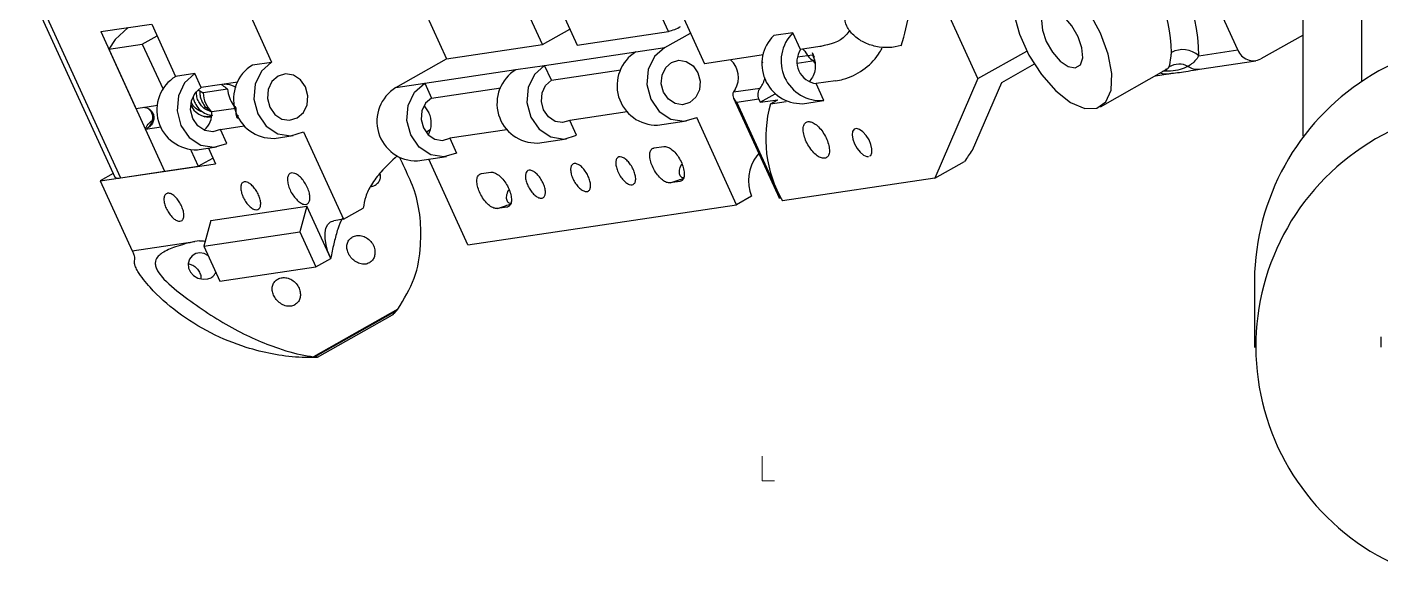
# Model space of a CAD drawing. Header units: millimetres. Extents: x -294 to 2792, y 5 to 1659.
# Drawn here: x 358.06 to 371.97, y 550.55 to 556.09 of the extents above; entities that cross this region are included whole.
import ezdxf

# ---------------------------------------------------------------- set-up
doc = ezdxf.new("R2010")
doc.units = ezdxf.units.MM
doc.header["$PDSIZE"] = -1
doc.layers.get('0').update_dxf_attribs({"lineweight": 18})

msp = doc.modelspace()

# ---------------------------------------------------------------- linework, layer by layer
at = {"color": 7, "linetype": 'Continuous', "lineweight": 25}
for p, q in [((371.173, 554.969), (371.173, 569.457)), ((371.773, 569.353), (371.773, 555.531)), ((363.357, 555.912), (362.618, 557.529)), ((361.631, 557.382), (362.37, 555.765)), ((370.504, 555.857), (369.905, 557.168)), ((364.65, 556.047), (364.171, 557.096)), ((367.832, 555.562), (367.34, 556.639)), ((358.058, 556.524), (358.961, 554.548)), ((358.116, 556.517), (359.018, 554.541)), ((360.326, 556.27), (360.572, 555.731)), ((363.548, 556.267), (363.713, 555.907)), ((364.773, 556.257), (365.021, 555.715)), ((358.816, 556.045), (359.338, 556.123)), ((358.816, 556.045), (359.472, 554.608)), ((359.339, 556.123), (359.585, 555.584)), ((363.357, 555.912), (363.638, 556.071)), ((363.713, 555.907), (364.65, 556.047)), ((358.898, 555.866), (359.243, 555.917)), ((359.243, 555.917), (359.394, 556.002)), ((359.243, 555.917), (359.456, 555.453)), ((362.37, 555.765), (363.357, 555.912)), ((364.612, 555.882), (364.877, 556.031)), ((365.93, 556.034), (365.732, 556.004)), ((366.008, 555.862), (365.93, 556.034)), ((371.173, 556.009), (370.739, 555.764)), ((358.898, 555.866), (359.177, 555.255)), ((361.849, 555.47), (362.37, 555.765)), ((363.378, 555.698), (364.316, 555.838)), ((364.316, 555.838), (364.612, 555.882)), ((365.629, 555.805), (365.021, 555.715)), ((365.978, 555.785), (366.081, 555.8)), ((366.206, 555.891), (366.008, 555.862)), ((366.081, 555.8), (366.131, 555.807)), ((366.127, 555.832), (366.148, 555.784)), ((366.135, 555.813), (366.128, 555.809)), ((366.131, 555.804), (366.137, 555.808)), ((366.216, 555.893), (366.206, 555.891)), ((367.832, 555.562), (368.334, 555.845)), ((370.101, 555.797), (370.504, 555.857)), ((360.375, 555.702), (360.572, 555.731)), ((362.145, 555.514), (363.082, 555.654)), ((363.082, 555.654), (363.378, 555.698)), ((363.448, 555.545), (363.378, 555.698)), ((363.448, 555.545), (364.161, 555.651)), ((365.62, 555.725), (365.617, 555.731)), ((365.62, 555.726), (365.617, 555.731)), ((365.617, 555.731), (365.62, 555.731)), ((365.975, 555.721), (366.152, 555.747)), ((366.142, 555.746), (366.153, 555.721)), ((368.411, 555.71), (368.075, 555.52)), ((368.411, 555.71), (368.411, 555.71)), ((369.091, 555.272), (369.767, 555.654)), ((370.108, 555.659), (370.687, 555.746)), ((359.783, 555.614), (359.585, 555.584)), ((359.848, 555.47), (359.783, 555.614)), ((360.224, 555.526), (359.848, 555.47)), ((361.849, 555.47), (362.145, 555.514)), ((362.145, 555.514), (362.214, 555.362)), ((366.366, 555.539), (366.169, 555.51)), ((366.248, 555.338), (366.169, 555.51)), ((367.832, 555.562), (367.388, 554.536)), ((368.075, 555.52), (367.773, 554.824)), ((369.657, 555.592), (369.785, 555.611)), ((359.817, 555.448), (359.869, 555.416)), ((360.117, 555.453), (359.869, 555.416)), ((362.214, 555.362), (362.927, 555.468)), ((365.318, 555.361), (365.788, 554.334)), ((365.319, 555.425), (365.593, 555.465)), ((365.335, 555.449), (365.319, 555.425)), ((365.579, 555.35), (365.352, 555.316)), ((365.579, 555.35), (365.594, 555.318)), ((365.594, 555.318), (365.746, 555.404)), ((365.594, 555.318), (365.776, 555.345)), ((365.7, 555.302), (365.776, 555.345)), ((359.177, 555.255), (359.404, 555.289)), ((360.203, 555.256), (359.958, 555.22)), ((364.225, 555.22), (363.637, 555.132)), ((365.352, 555.316), (365.802, 554.332)), ((365.7, 555.302), (365.861, 555.326)), ((366.027, 555.304), (366.224, 555.333)), ((359.88, 555.17), (359.895, 555.175)), ((360.045, 555.039), (360.291, 555.075)), ((360.233, 555.157), (360.223, 555.168)), ((363.707, 554.979), (363.637, 555.132)), ((364.539, 555.083), (364.835, 555.127)), ((365.351, 554.265), (364.941, 555.163)), ((359.437, 555.064), (359.275, 555.039)), ((359.275, 555.039), (359.472, 554.608)), ((360.111, 554.895), (360.045, 555.039)), ((360.598, 554.947), (360.795, 554.976)), ((360.901, 555.013), (361.311, 554.115)), ((362.203, 555.035), (362.165, 555.01)), ((362.991, 555.036), (362.403, 554.948)), ((362.403, 554.948), (362.473, 554.796)), ((363.305, 554.899), (363.602, 554.943)), ((359.741, 554.827), (359.818, 554.66)), ((359.808, 554.829), (360.006, 554.859)), ((359.922, 554.846), (359.996, 554.686)), ((364.504, 554.849), (364.603, 554.863)), ((365.578, 554.793), (365.558, 554.768)), ((358.811, 554.51), (359.996, 554.686)), ((359.472, 554.608), (359.818, 554.66)), ((359.818, 554.66), (359.969, 554.745)), ((362.072, 554.715), (362.368, 554.759)), ((362.587, 553.853), (362.186, 554.732)), ((367.388, 554.536), (367.694, 554.709)), ((358.944, 554.585), (358.811, 554.51)), ((358.811, 554.51), (359.139, 553.791)), ((359.018, 554.541), (359.472, 554.608)), ((362.728, 554.584), (362.826, 554.599)), ((367.388, 554.536), (365.822, 554.303)), ((364.767, 554.504), (364.669, 554.489)), ((359.946, 554.103), (360.933, 554.25)), ((360.933, 554.25), (360.861, 553.984)), ((361.179, 553.711), (360.933, 554.25)), ((362.587, 553.853), (365.351, 554.265)), ((362.99, 554.24), (362.892, 554.225)), ((365.504, 554.351), (365.351, 554.265)), ((365.809, 554.333), (365.802, 554.332)), ((359.946, 554.103), (359.874, 553.837)), ((361.311, 554.115), (361.212, 554.1)), ((361.311, 554.115), (361.512, 554.228)), ((359.874, 553.837), (360.861, 553.984)), ((360.861, 553.984), (361.026, 553.625)), ((359.139, 553.791), (359.781, 553.887)), ((359.83, 553.894), (359.781, 553.887)), ((359.874, 553.837), (360.038, 553.478)), ((361.026, 553.625), (361.179, 553.711)), ((360.038, 553.478), (361.026, 553.625)), ((370.673, 553.491), (370.673, 552.797)), ((361.868, 553.19), (361.002, 552.701)), ((361.855, 553.174), (361.016, 552.7)), ((361.042, 552.696), (361.815, 553.133)), ((361.855, 553.174), (361.868, 553.19)), ((371.973, 552.905), (371.973, 552.8)), ((361.002, 552.701), (361.016, 552.7))]:
    msp.add_line(p, q, dxfattribs=at)
at = {"color": 7, "linetype": 'Continuous'}
for q in [(365.614, 551.677), (365.742, 551.424)]:
    msp.add_line((365.614, 551.424), q, dxfattribs=at)
at = {"color": 7, "linetype": 'Continuous', "lineweight": 25}
for points in [[(369.092, 556.028), (368.978, 556.237), (368.838, 556.422), (368.687, 556.567), (368.536, 556.659), (368.399, 556.69), (368.289, 556.656), (368.215, 556.562), (368.184, 556.415), (368.199, 556.228), (368.258, 556.018), (368.356, 555.804), (368.484, 555.604), (368.631, 555.437), (368.784, 555.317), (368.929, 555.255), (369.054, 555.257), (369.147, 555.322), (369.2, 555.444), (369.208, 555.613), (369.171, 555.813), (369.092, 556.028)], [(368.86, 555.993), (368.796, 556.105), (368.716, 556.196), (368.634, 556.252), (368.562, 556.265), (368.51, 556.234), (368.486, 556.161), (368.495, 556.06), (368.534, 555.945), (368.598, 555.833), (368.678, 555.742), (368.76, 555.686), (368.832, 555.673), (368.884, 555.704), (368.908, 555.776), (368.899, 555.878), (368.86, 555.993)], [(359.096, 556.087), (358.963, 555.965), (358.898, 555.866)], [(364.612, 555.882), (364.507, 555.788), (364.443, 555.654), (364.43, 555.5), (364.47, 555.349), (364.556, 555.225), (364.676, 555.146), (364.811, 555.124), (364.941, 555.163)], [(366.03, 555.865), (366.052, 555.843), (366.081, 555.8)], [(360.572, 555.731), (360.467, 555.638), (360.403, 555.504), (360.39, 555.349), (360.43, 555.199), (360.516, 555.074), (360.636, 554.995), (360.771, 554.974), (360.901, 555.013)], [(363.378, 555.698), (363.274, 555.604), (363.21, 555.47), (363.196, 555.316), (363.236, 555.165), (363.322, 555.041), (363.442, 554.962), (363.577, 554.94), (363.707, 554.979)], [(364.6, 555.423), (364.577, 555.509), (364.585, 555.598), (364.622, 555.675), (364.682, 555.729), (364.757, 555.751), (364.834, 555.739), (364.903, 555.693), (364.953, 555.622), (364.976, 555.535), (364.968, 555.447), (364.931, 555.37), (364.871, 555.316), (364.796, 555.293), (364.718, 555.306), (364.65, 555.351), (364.6, 555.423)], [(359.783, 555.614), (359.678, 555.52), (359.614, 555.386), (359.601, 555.232), (359.64, 555.081), (359.726, 554.957), (359.846, 554.878), (359.981, 554.856), (360.111, 554.895)], [(360.92, 555.476), (360.869, 555.551), (360.797, 555.598), (360.716, 555.611), (360.638, 555.588), (360.575, 555.531), (360.537, 555.451), (360.529, 555.358), (360.552, 555.268), (360.604, 555.193), (360.676, 555.146), (360.757, 555.133), (360.835, 555.157), (360.898, 555.213), (360.936, 555.293), (360.944, 555.386), (360.92, 555.476)], [(362.473, 554.796), (362.343, 554.757), (362.208, 554.778), (362.088, 554.857), (362.002, 554.982), (361.963, 555.132), (361.976, 555.286), (362.04, 555.421), (362.145, 555.514)], [(363.637, 555.132), (363.562, 555.11), (363.485, 555.122), (363.416, 555.167), (363.366, 555.239), (363.344, 555.326), (363.351, 555.414), (363.388, 555.491), (363.448, 555.545)], [(360.045, 555.039), (359.967, 555.016), (359.886, 555.029), (359.814, 555.076), (359.763, 555.151), (359.739, 555.241), (359.747, 555.333), (359.785, 555.414), (359.848, 555.47)], [(362.214, 555.362), (362.154, 555.308), (362.117, 555.231), (362.11, 555.142), (362.132, 555.055), (362.182, 554.984), (362.251, 554.938), (362.328, 554.926), (362.403, 554.948)], [(362.138, 555.283), (362.139, 555.282), (362.189, 555.211)], [(366.718, 554.767), (366.729, 554.772), (366.741, 554.799), (366.742, 554.838), (366.732, 554.884), (366.712, 554.933), (366.683, 554.978), (366.65, 555.015), (366.615, 555.039), (366.584, 555.048), (366.559, 555.041), (366.543, 555.019), (366.538, 554.983), (366.545, 554.939), (366.562, 554.891), (366.589, 554.844), (366.621, 554.804), (366.656, 554.775), (366.688, 554.761), (366.706, 554.76)], [(365.802, 554.332), (365.794, 554.331), (365.789, 554.332), (365.788, 554.334)], [(361.179, 553.711), (361.151, 553.782), (361.131, 553.851), (361.121, 553.916), (361.121, 553.974), (361.13, 554.023), (361.149, 554.061), (361.177, 554.087), (361.212, 554.1)], [(359.83, 553.894), (359.872, 553.893), (359.888, 553.889)], [(359.917, 553.743), (359.88, 553.761), (359.835, 553.77), (359.792, 553.763), (359.754, 553.74), (359.727, 553.704), (359.713, 553.659), (359.717, 553.613), (359.737, 553.571), (359.77, 553.535), (359.815, 553.509), (359.867, 553.497), (359.917, 553.501), (359.95, 553.514)]]:
    msp.add_lwpolyline(points, dxfattribs=at)
for centre, radius, start, end in [((368.357, 555.793), 1.744, 0.1389, 48.9661), ((368.425, 555.828), 1.395, 0.1389, 48.9661), ((365.263, 556.489), 1.875, 341.7101, 3.6571), ((364.542, 556.498), 0.463, 283.4786, 300.3341), ((366.021, 555.714), 0.41, 134.8049, 270.8201), ((366.215, 555.743), 0.407, 134.506, 274.5989), ((373.17, 553.461), 2.497, 66.3205, 179.2999), ((364.529, 555.49), 0.407, 121.4319, 271.4869), ((366.2, 555.737), 0.229, 146.8455, 262.2594), ((366.163, 555.839), 0.0906, 205.7378, 261.8066), ((369.935, 555.61), 0.25, 48.5149, 117.5027), ((370.663, 555.916), 0.17, 200.2706, 296.6308), ((360.587, 555.354), 0.407, 121.4319, 271.4869), ((363.295, 555.306), 0.407, 121.4319, 271.4869), ((365.126, 555.574), 0.244, 329.1322, 47.8039), ((369.9, 555.511), 0.2, 62.1565, 120.5926), ((370.086, 555.818), 0.16, 234.4675, 277.9116), ((359.798, 555.237), 0.407, 121.4319, 271.4869), ((365.424, 555.608), 0.221, 319.7825, 351.0776), ((369.762, 555.765), 0.155, 248.7044, 278.0405), ((360.154, 555.428), 0.286, 182.4431, 226.6619), ((362.061, 555.122), 0.407, 121.4319, 271.4869), ((365.678, 555.397), 0.109, 141.0276, 205.3581), ((359.93, 555.37), 0.204, 201.285, 275.7386), ((359.721, 555.209), 0.238, 311.7867, 2.7457), ((361.957, 555.103), 0.256, 332.0779, 24.9313), ((366.946, 554.948), 1.296, 164.1557, 209.838), ((373.155, 552.805), 2.468, 65.6455, 246.0958), ((360.244, 555.155), 0.0351, 121.6801, 153.2257), ((365.911, 554.511), 0.437, 143.9645, 201.4236), ((358.996, 554.594), 0.0582, 233.272, 292.4914)]:
    msp.add_arc(centre, radius, start, end, dxfattribs=at)
for centre, major_axis, ratio, start_param, end_param in [((365.429, 555.36), (0.112, -0.061), 0.628592, 3.084629, 4.337602), ((367.915, 554.721), (0.326, 0.433), 0.323988, 1.575614, 1.834917)]:
    msp.add_ellipse(centre, major_axis=major_axis, ratio=ratio, start_param=start_param, end_param=end_param, dxfattribs=at)
for points, knots in [([(367.044, 555.901), (367.001, 555.892), (366.917, 555.874), (366.78, 555.888), (366.653, 555.932), (366.548, 556.005), (366.476, 556.099), (366.454, 556.203), (366.463, 556.275), (366.485, 556.305), (366.485, 556.305)], [0, 0, 0, 0, 0.1187178, 0.2374008, 0.3579665, 0.4817866, 0.608544, 0.7365036, 0.8626428, 0.8637756, 0.8637756, 0.8637756, 0.8637756]), ([(366.515, 556.06), (366.501, 556.041), (366.429, 555.939), (366.311, 555.914), (366.216, 555.893)], [0, 0, 0, 0, 0.0705937, 0.3665007, 0.3665007, 0.3665007, 0.3665007]), ([(366.131, 555.807), (366.14, 555.785), (366.153, 555.755), (366.161, 555.699), (366.158, 555.643), (366.135, 555.576), (366.107, 555.544), (366.093, 555.53)], [0, 0, 0, 0, 0.0726797, 0.0937412, 0.1664209, 0.2391005, 0.3027564, 0.3027564, 0.3027564, 0.3027564]), ([(366.366, 555.539), (366.394, 555.544), (366.497, 555.563), (366.654, 555.643), (366.782, 555.761), (366.834, 555.854), (366.846, 555.874)], [0, 0, 0, 0, 0.0826926, 0.3151483, 0.5475696, 0.6129433, 0.6129433, 0.6129433, 0.6129433]), ([(369.798, 555.683), (369.804, 555.711), (369.811, 555.745), (369.819, 555.818), (369.82, 555.831)], [0, 0, 0, 0, 0.1222213, 0.1500956, 0.1500956, 0.1500956, 0.1500956]), ([(370.101, 555.797), (370.095, 555.788), (370.061, 555.735), (370.024, 555.709), (369.993, 555.688)], [0, 0, 0, 0, 0.0272247, 0.1565181, 0.1565181, 0.1565181, 0.1565181]), ([(369.993, 555.688), (369.938, 555.665), (369.864, 555.634), (369.76, 555.638), (369.733, 555.639)], [0, 0, 0, 0, 0.2001734, 0.2705637, 0.2705637, 0.2705637, 0.2705637]), ([(369.764, 555.659), (369.77, 555.66), (369.789, 555.665), (369.794, 555.676), (369.798, 555.683)], [0, 0, 0, 0, 0.0143284, 0.04568138, 0.04568138, 0.04568138, 0.04568138]), ([(369.766, 555.653), (369.771, 555.656), (369.775, 555.658), (369.772, 555.658), (369.772, 555.658)], [0, 0, 0, 0, 0.01301547, 0.01328709, 0.01328709, 0.01328709, 0.01328709]), ([(369.784, 555.61), (369.797, 555.612), (369.856, 555.622), (369.961, 555.631), (370.073, 555.655), (370.101, 555.658), (370.106, 555.659)], [0, 0, 0, 0, 0.0470656, 0.2132167, 0.3077162, 0.3258656, 0.3258656, 0.3258656, 0.3258656]), ([(360.117, 555.453), (360.111, 555.458), (360.097, 555.471), (360.077, 555.485), (360.064, 555.495), (360.064, 555.497), (360.064, 555.498)], [0, 0, 0, 0, 0.01650116, 0.0425916, 0.06354056, 0.07122206, 0.07122206, 0.07122206, 0.07122206]), ([(360.086, 555.506), (360.087, 555.506), (360.094, 555.507), (360.113, 555.506), (360.143, 555.501), (360.176, 555.491), (360.196, 555.477), (360.205, 555.47)], [0, 0, 0, 0, 0.0059732, 0.0317945, 0.0586385, 0.0949662, 0.1283206, 0.1283206, 0.1283206, 0.1283206]), ([(359.765, 555.372), (359.766, 555.365), (359.769, 555.344), (359.787, 555.302), (359.819, 555.253), (359.87, 555.212), (359.915, 555.188), (359.945, 555.187), (359.953, 555.187)], [0, 0, 0, 0, 0.0192526, 0.0645808, 0.1340788, 0.1913858, 0.2611144, 0.2863452, 0.2863452, 0.2863452, 0.2863452]), ([(359.936, 555.231), (359.925, 555.234), (359.894, 555.241), (359.854, 555.275), (359.821, 555.323), (359.8, 555.375), (359.801, 555.412), (359.801, 555.43)], [0, 0, 0, 0, 0.0356303, 0.103081, 0.155711, 0.2087164, 0.2653549, 0.2653549, 0.2653549, 0.2653549]), ([(359.835, 555.437), (359.834, 555.428), (359.832, 555.404), (359.841, 555.364), (359.86, 555.312), (359.894, 555.265), (359.928, 555.233), (359.948, 555.224), (359.951, 555.223)], [0, 0, 0, 0, 0.0265401, 0.0748708, 0.1205413, 0.1905644, 0.2483043, 0.2589043, 0.2589043, 0.2589043, 0.2589043]), ([(360.117, 555.453), (360.123, 555.424), (360.135, 555.367), (360.17, 555.299), (360.197, 555.268), (360.207, 555.257)], [0, 0, 0, 0, 0.0861779, 0.1706598, 0.2195465, 0.2195465, 0.2195465, 0.2195465]), ([(359.256, 555.267), (359.265, 555.266), (359.286, 555.264), (359.318, 555.248), (359.346, 555.22), (359.356, 555.196), (359.362, 555.171), (359.362, 555.143), (359.348, 555.102), (359.318, 555.065), (359.291, 555.047), (359.276, 555.04), (359.275, 555.039)], [0, 0, 0, 0, 0.0257104, 0.0660954, 0.1050453, 0.1436416, 0.1452386, 0.1830933, 0.2285609, 0.2765111, 0.3242007, 0.326214, 0.326214, 0.326214, 0.326214]), ([(359.275, 555.039), (359.276, 555.04), (359.29, 555.047), (359.314, 555.066), (359.34, 555.104), (359.353, 555.147), (359.35, 555.189), (359.334, 555.224), (359.309, 555.251), (359.288, 555.26), (359.278, 555.264)], [0, 0, 0, 0, 0.0019695, 0.0487058, 0.0958117, 0.1404734, 0.1791069, 0.2168672, 0.2550223, 0.2892085, 0.2892085, 0.2892085, 0.2892085]), ([(359.862, 555.22), (359.851, 555.223), (359.82, 555.23), (359.781, 555.265), (359.754, 555.298), (359.747, 555.316), (359.747, 555.318)], [0, 0, 0, 0, 0.0353917, 0.1023909, 0.1546686, 0.1593395, 0.1593395, 0.1593395, 0.1593395]), ([(359.893, 555.271), (359.892, 555.269), (359.889, 555.263), (359.885, 555.259), (359.883, 555.257)], [0, 0, 0, 0, 0.00777565, 0.01742639, 0.01742639, 0.01742639, 0.01742639]), ([(360.213, 555.171), (360.211, 555.179), (360.208, 555.196), (360.208, 555.229), (360.207, 555.25), (360.207, 555.257)], [0, 0, 0, 0, 0.03053065, 0.06819244, 0.08666969, 0.08666969, 0.08666969, 0.08666969]), ([(359.275, 555.039), (359.28, 555.056), (359.289, 555.084), (359.342, 555.13), (359.364, 555.15)], [0, 0, 0, 0, 0.0825872, 0.1467613, 0.1467613, 0.1467613, 0.1467613]), ([(359.867, 555.177), (359.888, 555.173), (359.924, 555.167), (359.956, 555.181), (359.969, 555.186)], [0, 0, 0, 0, 0.0642921, 0.1068398, 0.1068398, 0.1068398, 0.1068398]), ([(360.238, 555.157), (360.237, 555.156), (360.231, 555.153), (360.222, 555.155), (360.215, 555.162), (360.213, 555.169), (360.213, 555.171)], [0, 0, 0, 0, 0.00301689, 0.01755676, 0.03131493, 0.03676244, 0.03676244, 0.03676244, 0.03676244]), ([(360.219, 555.158), (360.22, 555.159), (360.221, 555.164), (360.224, 555.174), (360.23, 555.18), (360.231, 555.181)], [0, 0, 0, 0, 0.00556804, 0.0232399, 0.02738212, 0.02738212, 0.02738212, 0.02738212]), ([(366.256, 554.742), (366.267, 554.746), (366.288, 554.753), (366.305, 554.79), (366.306, 554.842), (366.292, 554.904), (366.265, 554.968), (366.227, 555.029), (366.182, 555.078), (366.136, 555.111), (366.094, 555.123), (366.06, 555.114), (366.039, 555.084), (366.033, 555.037), (366.042, 554.977), (366.065, 554.913), (366.101, 554.85), (366.144, 554.797), (366.19, 554.758), (366.229, 554.741), (366.249, 554.742), (366.256, 554.742)], [0, 0, 0, 0, 0.054585, 0.10917, 0.163755, 0.21834, 0.272925, 0.32751, 0.382094, 0.436679, 0.491264, 0.545849, 0.600434, 0.655019, 0.709604, 0.764189, 0.818774, 0.873359, 0.927944, 0.982529, 1.016692, 1.016692, 1.016692, 1.016692]), ([(364.669, 554.489), (364.657, 554.49), (364.633, 554.49), (364.589, 554.517), (364.546, 554.559), (364.507, 554.614), (364.477, 554.675), (364.459, 554.736), (364.456, 554.789), (364.468, 554.828), (364.487, 554.845), (364.501, 554.848), (364.504, 554.849)], [0, 0, 0, 0, 0.0518914, 0.1037827, 0.1556741, 0.2075654, 0.2594568, 0.3113482, 0.3632395, 0.4151309, 0.4670223, 0.4832838, 0.4832838, 0.4832838, 0.4832838]), ([(364.603, 554.863), (364.615, 554.863), (364.639, 554.862), (364.683, 554.836), (364.726, 554.794), (364.765, 554.739), (364.795, 554.677), (364.812, 554.617), (364.815, 554.564), (364.804, 554.525), (364.785, 554.508), (364.771, 554.505), (364.767, 554.504)], [0, 0, 0, 0, 0.0518914, 0.1037827, 0.1556741, 0.2075654, 0.2594568, 0.3113482, 0.3632395, 0.4151309, 0.4670222, 0.4832838, 0.4832838, 0.4832838, 0.4832838]), ([(361.862, 554.767), (361.804, 554.714), (361.708, 554.624), (361.6, 554.481), (361.535, 554.355), (361.52, 554.269), (361.512, 554.228)], [0, 0, 0, 0, 0.2444595, 0.409537, 0.5434214, 0.6597802, 0.6597802, 0.6597802, 0.6597802]), ([(361.868, 553.19), (361.932, 553.295), (362.061, 553.503), (362.107, 553.826), (362.107, 554.131), (362.051, 554.403), (361.963, 554.593), (361.906, 554.71), (361.888, 554.749)], [0, 0, 0, 0, 0.346097, 0.693065, 0.976721, 1.268903, 1.528981, 1.659531, 1.659531, 1.659531, 1.659531]), ([(363.826, 554.556), (363.833, 554.54), (363.846, 554.507), (363.852, 554.462), (363.847, 554.426), (363.83, 554.404), (363.805, 554.397), (363.772, 554.407), (363.737, 554.433), (363.703, 554.471), (363.679, 554.509), (363.66, 554.549), (363.647, 554.59), (363.643, 554.634), (363.65, 554.667), (363.669, 554.687), (363.696, 554.69), (363.729, 554.678), (363.764, 554.65), (363.797, 554.61), (363.817, 554.576), (363.825, 554.558), (363.826, 554.556)], [0, 0, 0, 0, 0.0416192, 0.0832385, 0.1248577, 0.1664769, 0.2080962, 0.2497154, 0.2913346, 0.3329539, 0.3745731, 0.3951585, 0.4367777, 0.4783969, 0.5200162, 0.5616354, 0.6032546, 0.6448739, 0.6864931, 0.7281123, 0.7697316, 0.775219, 0.775219, 0.775219, 0.775219]), ([(364.132, 554.601), (364.129, 554.609), (364.119, 554.634), (364.109, 554.673), (364.108, 554.714), (364.119, 554.744), (364.14, 554.759), (364.17, 554.757), (364.204, 554.739), (364.239, 554.707), (364.265, 554.672), (364.287, 554.633), (364.305, 554.592), (364.315, 554.545), (364.314, 554.506), (364.301, 554.479), (364.278, 554.467), (364.247, 554.471), (364.213, 554.492), (364.178, 554.526), (364.15, 554.565), (364.137, 554.591), (364.132, 554.601)], [0, 0, 0, 0, 0.0205803, 0.0621893, 0.1037984, 0.1454074, 0.1870164, 0.2286255, 0.2702345, 0.3118435, 0.3534525, 0.3740329, 0.4156419, 0.4572509, 0.4988599, 0.540469, 0.582078, 0.623687, 0.6652961, 0.7069051, 0.7485141, 0.7751521, 0.7751521, 0.7751521, 0.7751521]), ([(364.816, 554.541), (364.816, 554.541), (364.806, 554.539), (364.787, 554.543), (364.764, 554.57), (364.762, 554.619), (364.773, 554.662), (364.789, 554.681), (364.79, 554.683)], [0, 0, 0, 0, 0.0000079, 0.0388978, 0.0800293, 0.1274989, 0.1797236, 0.1844804, 0.1844804, 0.1844804, 0.1844804]), ([(360.777, 554.591), (360.788, 554.591), (360.809, 554.591), (360.849, 554.567), (360.887, 554.529), (360.922, 554.479), (360.949, 554.424), (360.965, 554.37), (360.968, 554.322), (360.957, 554.287), (360.935, 554.267), (360.903, 554.266), (360.865, 554.284), (360.826, 554.318), (360.789, 554.364), (360.759, 554.418), (360.74, 554.473), (360.733, 554.524), (360.739, 554.563), (360.756, 554.586), (360.771, 554.59), (360.777, 554.591)], [0, 0, 0, 0, 0.0467735, 0.093547, 0.1403205, 0.187094, 0.2338675, 0.280641, 0.3274145, 0.374188, 0.4209615, 0.467735, 0.5145085, 0.5612821, 0.6080556, 0.6548291, 0.7016026, 0.7483761, 0.7951496, 0.8419231, 0.8711979, 0.8711979, 0.8711979, 0.8711979]), ([(361.637, 554.467), (361.648, 554.475), (361.672, 554.492), (361.689, 554.529), (361.694, 554.562), (361.687, 554.582), (361.686, 554.588)], [0, 0, 0, 0, 0.0420491, 0.0840639, 0.1270389, 0.1444295, 0.1444295, 0.1444295, 0.1444295]), ([(362.892, 554.225), (362.88, 554.225), (362.856, 554.226), (362.812, 554.252), (362.769, 554.295), (362.73, 554.35), (362.7, 554.411), (362.683, 554.471), (362.679, 554.524), (362.691, 554.563), (362.71, 554.58), (362.724, 554.583), (362.728, 554.584)], [0, 0, 0, 0, 0.0518914, 0.1037827, 0.1556741, 0.2075654, 0.2594568, 0.3113482, 0.3632395, 0.4151309, 0.4670223, 0.4832838, 0.4832838, 0.4832838, 0.4832838]), ([(362.826, 554.599), (362.838, 554.599), (362.862, 554.598), (362.906, 554.571), (362.949, 554.529), (362.988, 554.474), (363.018, 554.413), (363.035, 554.352), (363.039, 554.3), (363.027, 554.26), (363.008, 554.243), (362.994, 554.24), (362.99, 554.24)], [0, 0, 0, 0, 0.0518914, 0.1037827, 0.1556741, 0.2075654, 0.2594568, 0.3113482, 0.3632395, 0.4151309, 0.4670222, 0.4832838, 0.4832838, 0.4832838, 0.4832838]), ([(363.362, 554.487), (363.369, 554.471), (363.382, 554.438), (363.388, 554.393), (363.383, 554.357), (363.366, 554.335), (363.341, 554.328), (363.308, 554.338), (363.273, 554.364), (363.239, 554.401), (363.215, 554.44), (363.196, 554.48), (363.183, 554.521), (363.179, 554.564), (363.186, 554.598), (363.205, 554.618), (363.232, 554.621), (363.265, 554.608), (363.3, 554.581), (363.333, 554.541), (363.353, 554.507), (363.361, 554.489), (363.362, 554.487)], [0, 0, 0, 0, 0.0416192, 0.0832385, 0.1248577, 0.1664769, 0.2080962, 0.2497154, 0.2913346, 0.3329539, 0.3745731, 0.3951585, 0.4367777, 0.4783969, 0.5200162, 0.5616354, 0.6032546, 0.6448739, 0.6864931, 0.7281123, 0.7697316, 0.775219, 0.775219, 0.775219, 0.775219]), ([(364.669, 554.489), (364.696, 554.499), (364.745, 554.515), (364.794, 554.533), (364.816, 554.541)], [0, 0, 0, 0, 0.0873232, 0.1559216, 0.1559216, 0.1559216, 0.1559216]), ([(359.502, 554.382), (359.506, 554.383), (359.52, 554.383), (359.548, 554.373), (359.583, 554.345), (359.616, 554.306), (359.644, 554.259), (359.663, 554.209), (359.672, 554.163), (359.668, 554.126), (359.654, 554.101), (359.629, 554.092), (359.598, 554.099), (359.563, 554.122), (359.529, 554.158), (359.499, 554.204), (359.476, 554.253), (359.464, 554.3), (359.464, 554.341), (359.475, 554.37), (359.491, 554.38), (359.501, 554.382), (359.502, 554.382)], [0, 0, 0, 0, 0.020561, 0.062131, 0.1037011, 0.1452711, 0.1868411, 0.2284111, 0.2699812, 0.3115512, 0.3531212, 0.3946912, 0.4362613, 0.4778313, 0.5194013, 0.5609713, 0.6025414, 0.6441114, 0.6856814, 0.7272515, 0.7688215, 0.7743024, 0.7743024, 0.7743024, 0.7743024]), ([(360.291, 554.5), (360.301, 554.5), (360.32, 554.499), (360.355, 554.478), (360.39, 554.444), (360.421, 554.4), (360.445, 554.351), (360.459, 554.303), (360.461, 554.261), (360.452, 554.229), (360.432, 554.212), (360.404, 554.211), (360.37, 554.226), (360.335, 554.257), (360.302, 554.298), (360.276, 554.346), (360.259, 554.395), (360.252, 554.44), (360.258, 554.475), (360.273, 554.495), (360.286, 554.499), (360.291, 554.5)], [0, 0, 0, 0, 0.0415764, 0.0831529, 0.1247293, 0.1663058, 0.2078822, 0.2494587, 0.2910351, 0.3326116, 0.374188, 0.4157645, 0.4573409, 0.4989174, 0.5404938, 0.5820703, 0.6236467, 0.6652232, 0.7067996, 0.7483761, 0.7743981, 0.7743981, 0.7743981, 0.7743981]), ([(361.59, 554.453), (361.595, 554.453), (361.612, 554.454), (361.626, 554.461), (361.637, 554.467)], [0, 0, 0, 0, 0.01336201, 0.04994147, 0.04994147, 0.04994147, 0.04994147]), ([(363.039, 554.276), (363.039, 554.276), (363.029, 554.275), (363.01, 554.278), (362.988, 554.306), (362.985, 554.355), (362.997, 554.397), (363.012, 554.416), (363.013, 554.418)], [0, 0, 0, 0, 0.0000079, 0.0388978, 0.0800293, 0.1274989, 0.1797236, 0.1844804, 0.1844804, 0.1844804, 0.1844804]), ([(362.892, 554.225), (362.919, 554.234), (362.969, 554.251), (363.017, 554.268), (363.039, 554.276)], [0, 0, 0, 0, 0.0873232, 0.1559216, 0.1559216, 0.1559216, 0.1559216]), ([(361.307, 554.128), (361.304, 554.125), (361.28, 554.097), (361.25, 554.013), (361.213, 553.88), (361.191, 553.774), (361.18, 553.718), (361.179, 553.711)], [0, 0, 0, 0, 0.018217, 0.1432525, 0.2781978, 0.4202564, 0.4407529, 0.4407529, 0.4407529, 0.4407529]), ([(359.781, 553.887), (359.714, 553.87), (359.597, 553.839), (359.471, 553.788), (359.404, 553.736), (359.378, 553.697), (359.375, 553.649), (359.387, 553.607), (359.418, 553.555), (359.509, 553.446), (359.755, 553.256), (360.146, 552.991), (360.597, 552.792), (360.873, 552.718), (360.981, 552.704), (361.002, 552.701)], [0, 0, 0, 0, 0.341419, 0.594684, 0.688016, 0.78189, 0.825993, 0.870543, 0.90891, 0.975295, 1.20353, 1.659267, 2.085076, 2.373525, 2.443955, 2.443955, 2.443955, 2.443955]), ([(361.577, 553.667), (361.588, 553.676), (361.611, 553.692), (361.63, 553.731), (361.637, 553.777), (361.628, 553.828), (361.602, 553.878), (361.561, 553.919), (361.51, 553.944), (361.459, 553.95), (361.413, 553.94), (361.376, 553.916), (361.352, 553.881), (361.342, 553.839), (361.348, 553.791), (361.369, 553.743), (361.404, 553.7), (361.452, 553.666), (361.504, 553.651), (361.548, 553.653), (361.569, 553.664), (361.577, 553.667)], [0, 0, 0, 0, 0.0451411, 0.0902214, 0.1369596, 0.1875779, 0.2419441, 0.2975338, 0.3509319, 0.4010456, 0.448871, 0.4956005, 0.5420746, 0.5889891, 0.6371546, 0.6875805, 0.7410086, 0.7965698, 0.8509613, 0.9010591, 0.9287118, 0.9287118, 0.9287118, 0.9287118]), ([(361.016, 552.7), (361.023, 552.699), (361.033, 552.698), (361.041, 552.697), (361.043, 552.696), (361.04, 552.695), (361.034, 552.694), (361.018, 552.693), (360.957, 552.691), (360.714, 552.697), (360.357, 552.767), (359.94, 552.937), (359.604, 553.146), (359.357, 553.367), (359.22, 553.536), (359.173, 553.622), (359.161, 553.66), (359.162, 553.688), (359.169, 553.709), (359.164, 553.74), (359.152, 553.768), (359.142, 553.785), (359.139, 553.791)], [0, 0, 0, 0, 0.030874, 0.043936, 0.057142, 0.065679, 0.074205, 0.087448, 0.120635, 0.253779, 0.784551, 1.162801, 1.552136, 1.917532, 2.118382, 2.172875, 2.213625, 2.2545, 2.301317, 2.332055, 2.371226, 2.391183, 2.391183, 2.391183, 2.391183]), ([(359.714, 553.657), (359.726, 553.654), (359.753, 553.648), (359.793, 553.621), (359.825, 553.582), (359.845, 553.54), (359.846, 553.513), (359.846, 553.502)], [0, 0, 0, 0, 0.0393227, 0.089136, 0.1388521, 0.1885457, 0.2237355, 0.2237355, 0.2237355, 0.2237355]), ([(359.95, 553.514), (359.962, 553.522), (359.983, 553.536), (359.992, 553.559), (359.997, 553.569)], [0, 0, 0, 0, 0.04181597, 0.07601221, 0.07601221, 0.07601221, 0.07601221]), ([(360.81, 553.234), (360.822, 553.242), (360.844, 553.259), (360.864, 553.298), (360.87, 553.344), (360.861, 553.394), (360.835, 553.444), (360.794, 553.485), (360.744, 553.51), (360.692, 553.517), (360.646, 553.507), (360.609, 553.483), (360.585, 553.448), (360.575, 553.405), (360.581, 553.358), (360.602, 553.31), (360.638, 553.266), (360.685, 553.233), (360.737, 553.217), (360.781, 553.22), (360.803, 553.23), (360.81, 553.234)], [0, 0, 0, 0, 0.0451411, 0.0902214, 0.1369596, 0.1875779, 0.2419441, 0.2975338, 0.3509319, 0.4010456, 0.448871, 0.4956005, 0.5420746, 0.5889891, 0.6371546, 0.6875805, 0.7410086, 0.7965698, 0.8509613, 0.9010591, 0.9287118, 0.9287118, 0.9287118, 0.9287118]), ([(361.815, 553.133), (361.817, 553.134), (361.821, 553.136), (361.834, 553.148), (361.846, 553.162), (361.854, 553.172), (361.855, 553.174)], [0, 0, 0, 0, 0.00622368, 0.019748, 0.05304637, 0.0575214, 0.0575214, 0.0575214, 0.0575214])]:
    msp.add_open_spline(points, degree=3, knots=knots, dxfattribs=at)
at = {"color": 7, "linetype": 'Continuous'}
msp.add_point((365.614, 551.424), dxfattribs=at)

doc.saveas('drawing.dxf')
